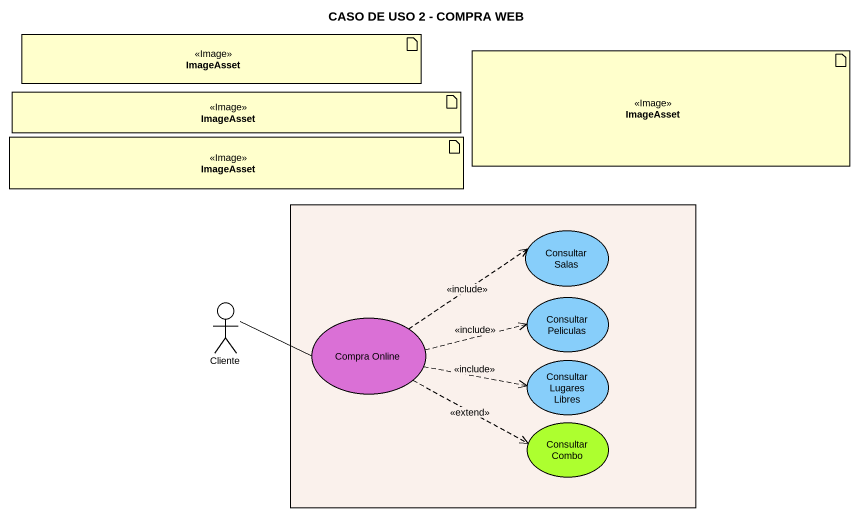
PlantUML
@startuml
title CASO DE USO 2 - COMPRA WEB
artifact ImageAsset <<Image>>
artifact "ImageAsset" as ImageAsset_2 <<Image>>
artifact "ImageAsset" as ImageAsset_3 <<Image>>
artifact "ImageAsset" as ImageAsset_4 <<Image>>
rectangle " " as rectangle1 #FAF1EC {
  usecase "Consultar Salas" as Consultar_Salas #87CEFA
  usecase "Compra Online" as Compra_Online #DA70D6
  usecase "Consultar Peliculas" as Consultar_Peliculas #87CEFA
  usecase "Consultar Lugares Libres" as Consultar_Lugares_Libres #87CEFA
  usecase "Consultar Combo" as Consultar_Combo #ADFF2F
}
actor Cliente
Compra_Online .right.> Consultar_Salas : <<include>>
Compra_Online -left- Cliente
Compra_Online .right.> Consultar_Peliculas : <<include>>
Compra_Online .right.> Consultar_Lugares_Libres : <<include>>
Compra_Online .right.> Consultar_Combo : <<extend>>
@enduml
